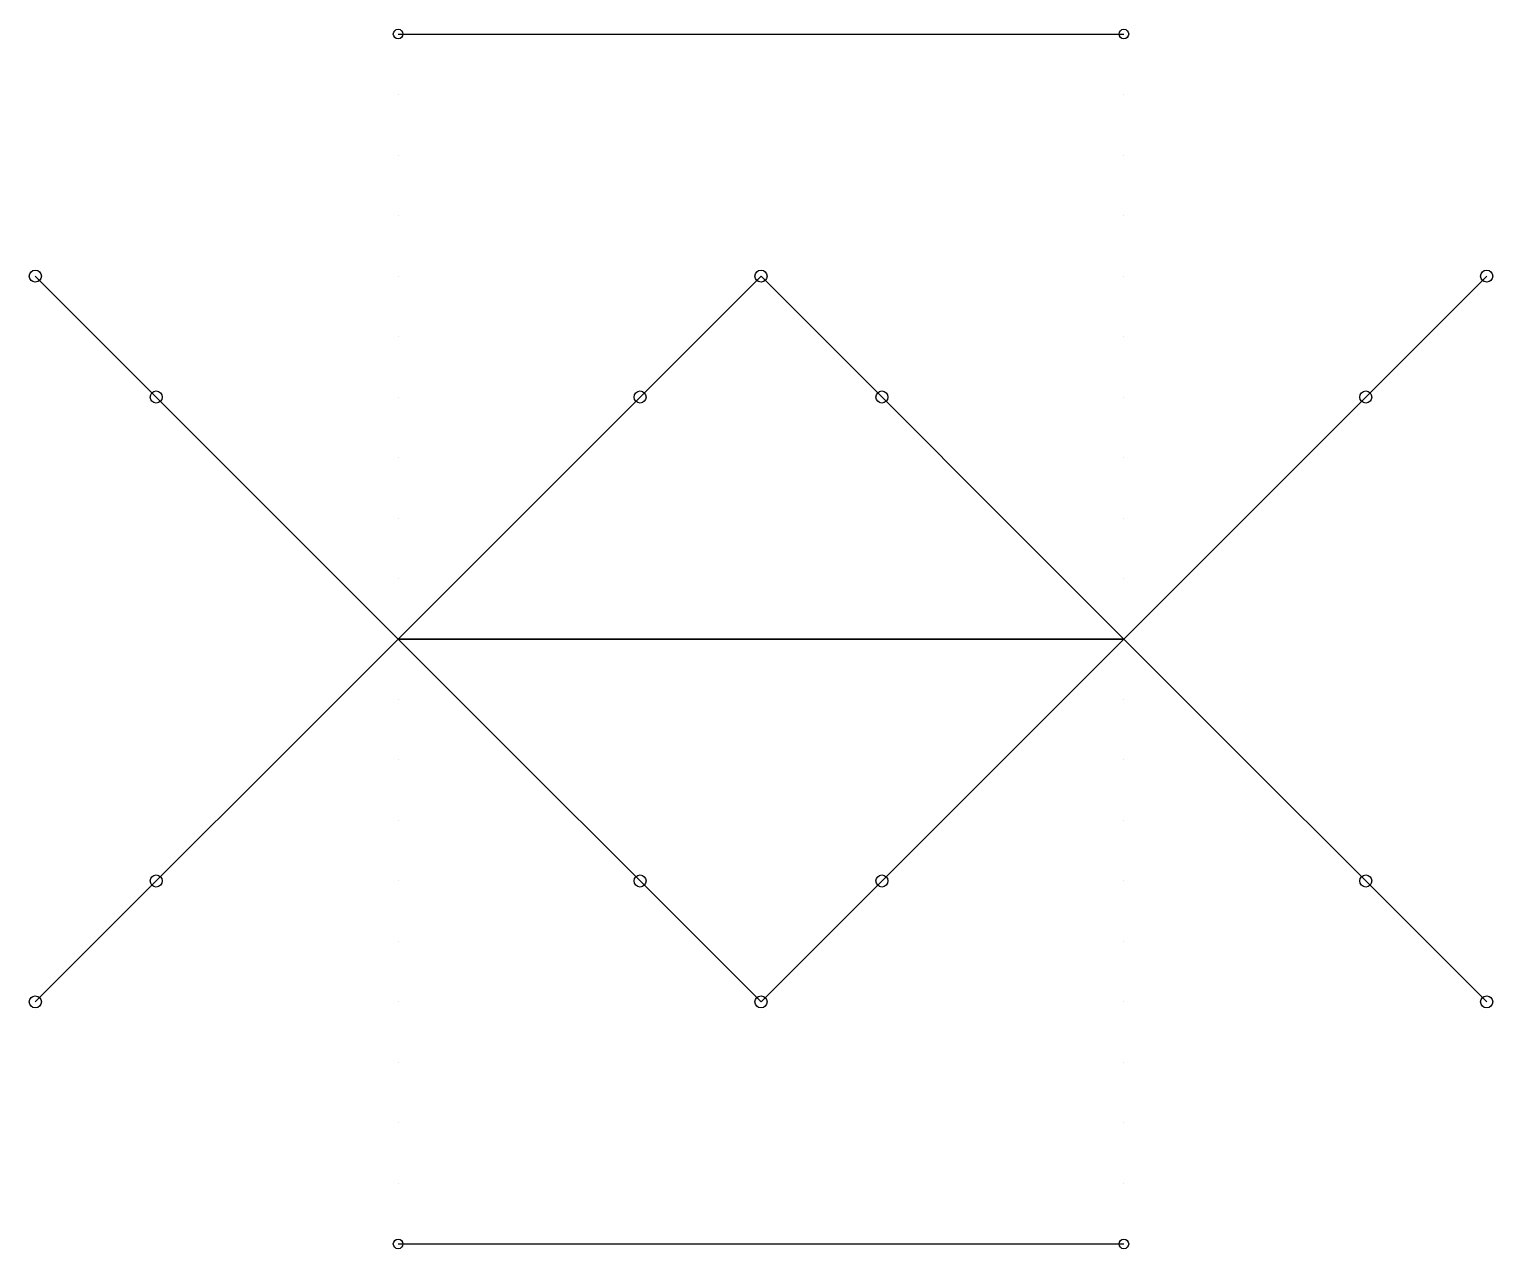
# Model space of a CAD drawing. Header units: metres. Extents: x -60500 to 60500, y -50400 to 50400.
import ezdxf

# ---------------------------------------------------------------- set-up
doc = ezdxf.new("R2010")
doc.units = ezdxf.units.M

msp = doc.modelspace()

# ---------------------------------------------------------------- linework, layer by layer
at = {"color": 3}
for p, q in [((-30000, 50000, 171800), (30000, 50000, 171800)), ((-30000, -50000, 161800), (30000, -50000, 161800))]:
    msp.add_line(p, q, dxfattribs=at)
at = {"color": 7}
for p, q in [((-30000, 45000, 166800), (-30000, 45000, 171800)), ((30000, 45000, 166800), (30000, 45000, 171800)), ((-30000, 40000, 166800), (-30000, 40000, 171800)), ((30000, 40000, 166800), (30000, 40000, 171800)), ((-30000, 35000, 166800), (-30000, 35000, 171800)), ((30000, 35000, 166800), (30000, 35000, 171800)), ((-30000, 30000, 166800), (-30000, 30000, 171800)), ((30000, 30000, 166800), (30000, 30000, 171800)), ((-30000, 25000, 166800), (-30000, 25000, 171800)), ((30000, 25000, 166800), (30000, 25000, 171800)), ((-30000, 20000, 166800), (-30000, 20000, 171800)), ((30000, 20000, 166800), (30000, 20000, 171800)), ((-30000, 15000, 166800), (-30000, 15000, 171800)), ((30000, 15000, 166800), (30000, 15000, 171800)), ((-30000, 10000, 166800), (-30000, 10000, 171800)), ((30000, 10000, 166800), (30000, 10000, 171800)), ((-30000, 5000, 166800), (-30000, 5000, 171800)), ((30000, 5000, 166800), (30000, 5000, 171800)), ((-30000, 0, 166800), (-30000, 0, 171800)), ((30000, 0, 166800), (30000, 0, 171800)), ((-30000, -5000, 166800), (-30000, -5000, 171800)), ((30000, -5000, 166800), (30000, -5000, 171800)), ((-30000, -10000, 166800), (-30000, -10000, 171800)), ((30000, -10000, 166800), (30000, -10000, 171800)), ((-30000, -15000, 166800), (-30000, -15000, 171800)), ((30000, -15000, 166800), (30000, -15000, 171800)), ((-30000, -20000, 166800), (-30000, -20000, 171800)), ((30000, -20000, 166800), (30000, -20000, 171800)), ((-30000, -25000, 166800), (-30000, -25000, 171800)), ((30000, -25000, 166800), (30000, -25000, 171800)), ((-30000, -30000, 166800), (-30000, -30000, 171800)), ((30000, -30000, 166800), (30000, -30000, 171800)), ((-30000, -35000, 166800), (-30000, -35000, 171800)), ((30000, -35000, 166800), (30000, -35000, 171800)), ((-30000, -40000, 166800), (-30000, -40000, 171800)), ((30000, -40000, 166800), (30000, -40000, 171800)), ((-30000, -45000, 166800), (-30000, -45000, 171800)), ((30000, -45000, 166800), (30000, -45000, 171800)), ((-30000, -50000, 166800), (-30000, -50000, 171800)), ((30000, -50000, 166800), (30000, -50000, 171800))]:
    msp.add_line(p, q, dxfattribs=at)
at = {"color": 5}
for p, q in [((-60000, 30000), (-60000, 30000, 417000)), ((0, 30000), (0, 30000, 417000)), ((0, 30000), (0, 30000, 417000)), ((60000, 30000), (60000, 30000, 417000)), ((-50000, 20000), (-50000, 20000, 417000)), ((-10000, 20000), (-10000, 20000, 417000)), ((10000, 20000), (10000, 20000, 417000)), ((50000, 20000), (50000, 20000, 417000)), ((-50000, -20000), (-50000, -20000, 417000)), ((-10000, -20000), (-10000, -20000, 417000)), ((10000, -20000), (10000, -20000, 417000)), ((50000, -20000), (50000, -20000, 417000)), ((-60000, -30000), (-60000, -30000, 417000)), ((0, -30000), (0, -30000, 417000)), ((0, -30000), (0, -30000, 417000)), ((60000, -30000), (60000, -30000, 417000))]:
    msp.add_line(p, q, dxfattribs=at)
at = {"color": 1}
for p, q in [((-30000, 0, 18955), (-60000, 30000, 18955)), ((-30000, 0, 37909), (-60000, 30000, 37909)), ((-30000, 0, 56864), (-60000, 30000, 56864)), ((-30000, 0, 75818), (-60000, 30000, 75818)), ((-30000, 0, 94773), (-60000, 30000, 94773)), ((-30000, 0, 113727), (-60000, 30000, 113727)), ((-30000, 0, 132682), (-60000, 30000, 132682)), ((-30000, 0, 151636), (-60000, 30000, 151636)), ((-30000, 0, 170591), (-60000, 30000, 170591)), ((-30000, 0, 189545), (-60000, 30000, 189545)), ((-30000, 0, 208500), (-60000, 30000, 208500)), ((-30000, 0, 227455), (-60000, 30000, 227455)), ((-30000, 0, 246409), (-60000, 30000, 246409)), ((-30000, 0, 265364), (-60000, 30000, 265364)), ((-30000, 0, 284318), (-60000, 30000, 284318)), ((-30000, 0, 303273), (-60000, 30000, 303273)), ((-30000, 0, 322227), (-60000, 30000, 322227)), ((-30000, 0, 341182), (-60000, 30000, 341182)), ((-30000, 0, 360136), (-60000, 30000, 360136)), ((-30000, 0, 379091), (-60000, 30000, 379091)), ((-30000, 0, 398045), (-60000, 30000, 398045)), ((-30000, 0, 18955), (0, 30000, 18955)), ((-30000, 0, 37909), (0, 30000, 37909)), ((-30000, 0, 56864), (0, 30000, 56864)), ((-30000, 0, 75818), (0, 30000, 75818)), ((-30000, 0, 94773), (0, 30000, 94773)), ((-30000, 0, 113727), (0, 30000, 113727)), ((-30000, 0, 132682), (0, 30000, 132682)), ((-30000, 0, 151636), (0, 30000, 151636)), ((-30000, 0, 170591), (0, 30000, 170591)), ((-30000, 0, 189545), (0, 30000, 189545)), ((-30000, 0, 208500), (0, 30000, 208500)), ((-30000, 0, 227455), (0, 30000, 227455)), ((-30000, 0, 246409), (0, 30000, 246409)), ((-30000, 0, 265364), (0, 30000, 265364)), ((-30000, 0, 284318), (0, 30000, 284318)), ((-30000, 0, 303273), (0, 30000, 303273)), ((-30000, 0, 322227), (0, 30000, 322227)), ((-30000, 0, 341182), (0, 30000, 341182)), ((-30000, 0, 360136), (0, 30000, 360136)), ((-30000, 0, 379091), (0, 30000, 379091)), ((-30000, 0, 398045), (0, 30000, 398045)), ((30000, 0, 18955), (0, 30000, 18955)), ((30000, 0, 37909), (0, 30000, 37909)), ((30000, 0, 56864), (0, 30000, 56864)), ((30000, 0, 75818), (0, 30000, 75818)), ((30000, 0, 94773), (0, 30000, 94773)), ((30000, 0, 113727), (0, 30000, 113727)), ((30000, 0, 132682), (0, 30000, 132682)), ((30000, 0, 151636), (0, 30000, 151636)), ((30000, 0, 170591), (0, 30000, 170591)), ((30000, 0, 189545), (0, 30000, 189545)), ((30000, 0, 208500), (0, 30000, 208500)), ((30000, 0, 227455), (0, 30000, 227455)), ((30000, 0, 246409), (0, 30000, 246409)), ((30000, 0, 265364), (0, 30000, 265364)), ((30000, 0, 284318), (0, 30000, 284318)), ((30000, 0, 303273), (0, 30000, 303273)), ((30000, 0, 322227), (0, 30000, 322227)), ((30000, 0, 341182), (0, 30000, 341182)), ((30000, 0, 360136), (0, 30000, 360136)), ((30000, 0, 379091), (0, 30000, 379091)), ((30000, 0, 398045), (0, 30000, 398045)), ((30000, 0, 18955), (60000, 30000, 18955)), ((30000, 0, 37909), (60000, 30000, 37909)), ((30000, 0, 56864), (60000, 30000, 56864)), ((30000, 0, 75818), (60000, 30000, 75818)), ((30000, 0, 94773), (60000, 30000, 94773)), ((30000, 0, 113727), (60000, 30000, 113727)), ((30000, 0, 132682), (60000, 30000, 132682)), ((30000, 0, 151636), (60000, 30000, 151636)), ((30000, 0, 170591), (60000, 30000, 170591)), ((30000, 0, 189545), (60000, 30000, 189545)), ((30000, 0, 208500), (60000, 30000, 208500)), ((30000, 0, 227455), (60000, 30000, 227455)), ((30000, 0, 246409), (60000, 30000, 246409)), ((30000, 0, 265364), (60000, 30000, 265364)), ((30000, 0, 284318), (60000, 30000, 284318)), ((30000, 0, 303273), (60000, 30000, 303273)), ((30000, 0, 322227), (60000, 30000, 322227)), ((30000, 0, 341182), (60000, 30000, 341182)), ((30000, 0, 360136), (60000, 30000, 360136)), ((30000, 0, 379091), (60000, 30000, 379091)), ((30000, 0, 398045), (60000, 30000, 398045)), ((-30000, 0, 18955), (-60000, -30000, 18955)), ((-30000, 0, 37909), (-60000, -30000, 37909)), ((-30000, 0, 56864), (-60000, -30000, 56864)), ((-30000, 0, 75818), (-60000, -30000, 75818)), ((-30000, 0, 94773), (-60000, -30000, 94773)), ((-30000, 0, 113727), (-60000, -30000, 113727)), ((-30000, 0, 132682), (-60000, -30000, 132682)), ((-30000, 0, 151636), (-60000, -30000, 151636)), ((-30000, 0, 170591), (-60000, -30000, 170591)), ((-30000, 0, 189545), (-60000, -30000, 189545)), ((-30000, 0, 208500), (-60000, -30000, 208500)), ((-30000, 0, 227455), (-60000, -30000, 227455)), ((-30000, 0, 246409), (-60000, -30000, 246409)), ((-30000, 0, 265364), (-60000, -30000, 265364)), ((-30000, 0, 284318), (-60000, -30000, 284318)), ((-30000, 0, 303273), (-60000, -30000, 303273)), ((-30000, 0, 322227), (-60000, -30000, 322227)), ((-30000, 0, 341182), (-60000, -30000, 341182)), ((-30000, 0, 360136), (-60000, -30000, 360136)), ((-30000, 0, 379091), (-60000, -30000, 379091)), ((-30000, 0, 398045), (-60000, -30000, 398045)), ((-30000, 0, 18955), (0, -30000, 18955)), ((-30000, 0, 37909), (0, -30000, 37909)), ((-30000, 0, 56864), (0, -30000, 56864)), ((-30000, 0, 75818), (0, -30000, 75818)), ((-30000, 0, 94773), (0, -30000, 94773)), ((-30000, 0, 113727), (0, -30000, 113727)), ((-30000, 0, 132682), (0, -30000, 132682)), ((-30000, 0, 151636), (0, -30000, 151636)), ((-30000, 0, 170591), (0, -30000, 170591)), ((-30000, 0, 189545), (0, -30000, 189545)), ((-30000, 0, 208500), (0, -30000, 208500)), ((-30000, 0, 227455), (0, -30000, 227455)), ((-30000, 0, 246409), (0, -30000, 246409)), ((-30000, 0, 265364), (0, -30000, 265364)), ((-30000, 0, 284318), (0, -30000, 284318)), ((-30000, 0, 303273), (0, -30000, 303273)), ((-30000, 0, 322227), (0, -30000, 322227)), ((-30000, 0, 341182), (0, -30000, 341182)), ((-30000, 0, 360136), (0, -30000, 360136)), ((-30000, 0, 379091), (0, -30000, 379091)), ((-30000, 0, 398045), (0, -30000, 398045)), ((30000, 0, 18955), (0, -30000, 18955)), ((30000, 0, 37909), (0, -30000, 37909)), ((30000, 0, 56864), (0, -30000, 56864)), ((30000, 0, 75818), (0, -30000, 75818)), ((30000, 0, 94773), (0, -30000, 94773)), ((30000, 0, 113727), (0, -30000, 113727)), ((30000, 0, 132682), (0, -30000, 132682)), ((30000, 0, 151636), (0, -30000, 151636)), ((30000, 0, 170591), (0, -30000, 170591)), ((30000, 0, 189545), (0, -30000, 189545)), ((30000, 0, 208500), (0, -30000, 208500)), ((30000, 0, 227455), (0, -30000, 227455)), ((30000, 0, 246409), (0, -30000, 246409)), ((30000, 0, 265364), (0, -30000, 265364)), ((30000, 0, 284318), (0, -30000, 284318)), ((30000, 0, 303273), (0, -30000, 303273)), ((30000, 0, 322227), (0, -30000, 322227)), ((30000, 0, 341182), (0, -30000, 341182)), ((30000, 0, 360136), (0, -30000, 360136)), ((30000, 0, 379091), (0, -30000, 379091)), ((30000, 0, 398045), (0, -30000, 398045)), ((30000, 0, 18955), (60000, -30000, 18955)), ((30000, 0, 37909), (60000, -30000, 37909)), ((30000, 0, 56864), (60000, -30000, 56864)), ((30000, 0, 75818), (60000, -30000, 75818)), ((30000, 0, 94773), (60000, -30000, 94773)), ((30000, 0, 113727), (60000, -30000, 113727)), ((30000, 0, 132682), (60000, -30000, 132682)), ((30000, 0, 151636), (60000, -30000, 151636)), ((30000, 0, 170591), (60000, -30000, 170591)), ((30000, 0, 189545), (60000, -30000, 189545)), ((30000, 0, 208500), (60000, -30000, 208500)), ((30000, 0, 227455), (60000, -30000, 227455)), ((30000, 0, 246409), (60000, -30000, 246409)), ((30000, 0, 265364), (60000, -30000, 265364)), ((30000, 0, 284318), (60000, -30000, 284318)), ((30000, 0, 303273), (60000, -30000, 303273)), ((30000, 0, 322227), (60000, -30000, 322227)), ((30000, 0, 341182), (60000, -30000, 341182)), ((30000, 0, 360136), (60000, -30000, 360136)), ((30000, 0, 379091), (60000, -30000, 379091)), ((30000, 0, 398045), (60000, -30000, 398045))]:
    msp.add_line(p, q, dxfattribs=at)
at = {"color": 6}
for p, q in [((-30000, 0, 75818), (30000, 0, 113727)), ((30000, 0, 75818), (-30000, 0, 113727)), ((-30000, 0, 151636), (30000, 0, 189545)), ((30000, 0, 151636), (-30000, 0, 189545)), ((-30000, 0, 227455), (30000, 0, 265364)), ((30000, 0, 227455), (-30000, 0, 265364)), ((-30000, 0, 303273), (30000, 0, 341182)), ((30000, 0, 303273), (-30000, 0, 341182)), ((-30000, 0, 379091), (30000, 0, 417000)), ((30000, 0, 379091), (-30000, 0, 417000))]:
    msp.add_line(p, q, dxfattribs=at)
at = {"color": 2}
for centre, radius in [((-30000, 50000, 166800), 400), ((30000, 50000, 166800), 400), ((-60000, 30000), 500), ((-60000, 30000, 166800), 500), ((-60000, 30000, 417000), 500), ((0, 30000), 500), ((0, 30000, 166800), 500), ((0, 30000, 417000), 500), ((0, 30000), 500), ((0, 30000, 166800), 500), ((0, 30000, 417000), 500), ((60000, 30000), 500), ((60000, 30000, 166800), 500), ((60000, 30000, 417000), 500), ((-50000, 20000), 500), ((-50000, 20000, 166800), 500), ((-50000, 20000, 417000), 500), ((-10000, 20000), 500), ((-10000, 20000, 166800), 500), ((-10000, 20000, 417000), 500), ((10000, 20000), 500), ((10000, 20000, 166800), 500), ((10000, 20000, 417000), 500), ((50000, 20000), 500), ((50000, 20000, 166800), 500), ((50000, 20000, 417000), 500), ((-50000, -20000), 500), ((-50000, -20000, 166800), 500), ((-50000, -20000, 417000), 500), ((-10000, -20000), 500), ((-10000, -20000, 166800), 500), ((-10000, -20000, 417000), 500), ((10000, -20000), 500), ((10000, -20000, 166800), 500), ((10000, -20000, 417000), 500), ((50000, -20000), 500), ((50000, -20000, 166800), 500), ((50000, -20000, 417000), 500), ((-60000, -30000), 500), ((-60000, -30000, 166800), 500), ((-60000, -30000, 417000), 500), ((0, -30000), 500), ((0, -30000, 166800), 500), ((0, -30000, 417000), 500), ((0, -30000), 500), ((0, -30000, 166800), 500), ((0, -30000, 417000), 500), ((60000, -30000), 500), ((60000, -30000, 166800), 500), ((60000, -30000, 417000), 500), ((-30000, -50000, 166800), 400), ((30000, -50000, 166800), 400)]:
    msp.add_circle(centre, radius, dxfattribs=at)

doc.saveas('drawing.dxf')
